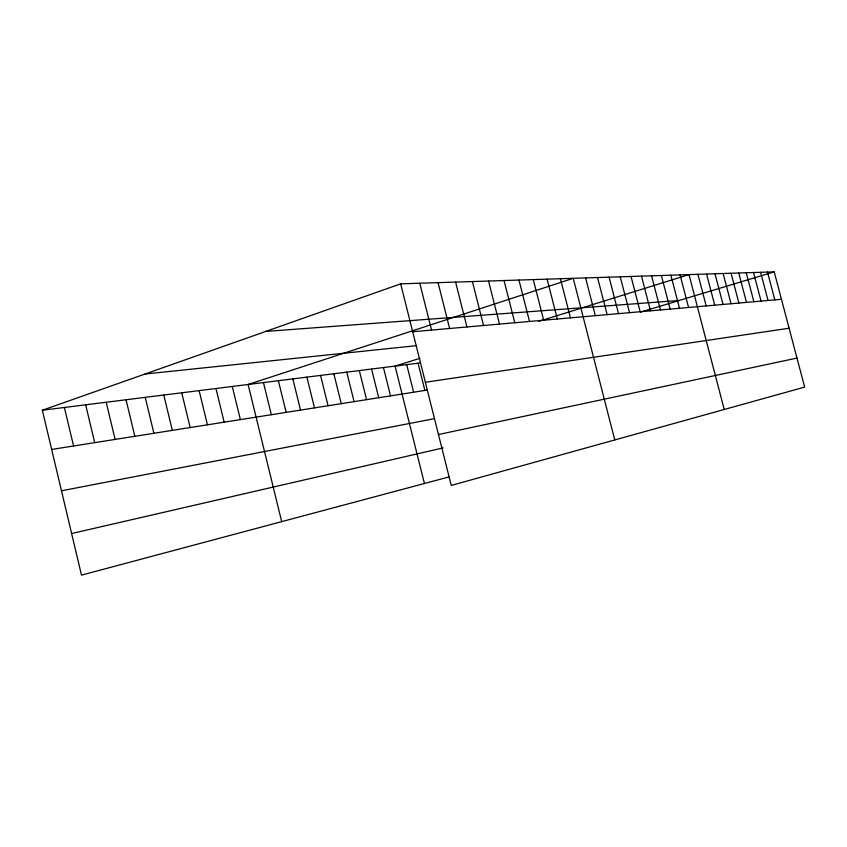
<?xml version="1.0" encoding="UTF-8"?>
<svg xmlns="http://www.w3.org/2000/svg" width="847" height="847" viewBox="0 0 847 847"><rect width="100%" height="100%" fill="white"/><g stroke="black" fill="none" stroke-linecap="round" stroke-linejoin="round"><path stroke-width="1.27" d="M449.122 476.903L81.503 575.134L42.35 410.234L400.663 283.851L774.211 271.866L804.65 387.111L451.25 485.437L400.663 283.851M419.974 358.334L395.073 366.084L424.432 483.51M538.83 321.341L689.003 274.597L724.217 409.482M640.671 312.056L774.211 271.866M71.624 533.536L443.108 447.915M438.471 434.532L796.985 358.08M61.482 490.805L434.5 418.651M51.656 449.45L427.322 390.054M425.363 382.272L789.097 328.223M42.35 410.234L420.504 362.908M145.028 374.014L416.491 345.65M412.68 331.738L781.463 299.309M265.746 331.442L679.114 300.484M767.498 272.078L774.836 299.891M760.606 272.3L768.038 300.484M753.523 272.522L761.051 301.098M746.249 272.766L753.872 301.733M738.764 272.999L746.482 302.379M731.056 273.253L738.88 303.046M723.137 273.507L731.067 303.734M714.984 273.761L723.02 304.444M706.578 274.036L714.73 305.174M697.928 274.312L706.186 305.926M680.077 274.883L688.569 307.472M670.877 275.18L679.495 308.276M661.38 275.487L670.125 309.091M651.587 275.804L660.459 309.949M641.486 276.122L650.485 310.828M631.036 276.461L640.173 311.728M620.248 276.81L629.522 312.67M609.088 277.16L618.511 313.634M597.548 277.53L607.119 314.639M585.605 277.922L595.325 315.677M614.763 439.942L573.228 278.314L248.107 384.485L281.68 521.646M560.396 278.727L570.444 317.869M547.098 279.15L557.305 319.023M533.282 279.595L543.668 320.219M518.946 280.061L529.513 321.468M504.039 280.537L514.796 322.76M488.539 281.035L499.486 324.105M472.404 281.553L483.542 325.502M455.591 282.093L466.941 326.963M438.068 282.654L449.63 328.488M419.773 283.237L431.557 330.076M418.058 363.215L424.887 390.435M406.719 364.634L413.622 392.214M383.469 367.545L390.541 395.867M371.558 369.027L378.704 397.741M359.319 370.562L366.56 399.657M346.751 372.14L354.078 401.626M333.834 373.749L341.246 403.659M320.547 375.412L328.054 405.745M306.889 377.127L314.491 407.894M292.829 378.884L300.526 410.096M278.367 380.695L286.148 412.373M263.459 382.558L271.347 414.712M232.279 386.465L240.368 419.604M215.953 388.508L224.159 422.177M199.119 390.615L207.43 424.813M181.734 392.786L190.162 427.544M163.778 395.03L172.322 430.371M145.229 397.359L153.889 433.283M126.044 399.763L134.832 436.3M106.203 402.24L115.118 439.413M85.663 404.813L94.705 442.642M64.393 407.471L73.573 445.977"/></g></svg>
